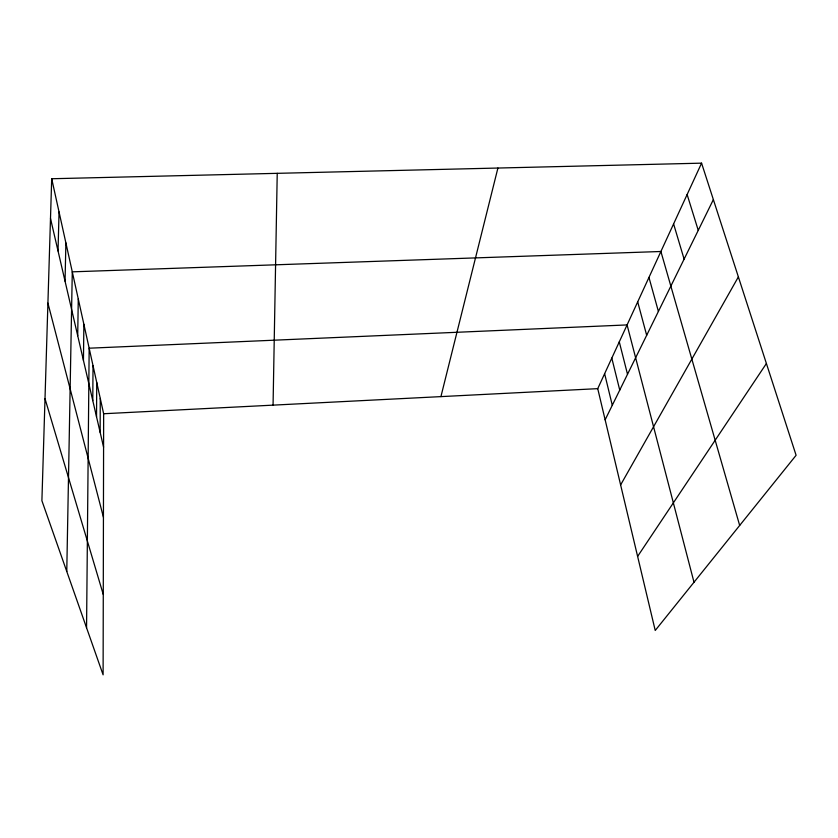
<?xml version="1.0" encoding="UTF-8"?>
<svg xmlns="http://www.w3.org/2000/svg" width="838" height="838" viewBox="0 0 838 838"><rect width="100%" height="100%" fill="white"/><g stroke="black" fill="none" stroke-linecap="round" stroke-linejoin="round"><path stroke-width="1.26" d="M51.705 178.745L103.65 413.742L103.105 674.841L41.9 500.705L51.705 178.745L701.574 163.159L796.1 455.285L655.222 630.469L597.735 388.654L701.574 163.159M100.141 432.335L100.267 398.417M96.538 416.832L96.726 382.421M92.777 400.606L93.028 365.693M86.555 627.746L89.163 348.199L627.086 324.924L694 582.253M83.444 360.424L83.884 324.316M77.714 335.724L78.269 298.915M273.062 405.131L277.231 173.33M66.768 571.464L72.288 271.837L660.899 251.494L739.671 525.457M65.05 281.159L65.888 242.915M58.032 250.939L59.048 211.962M440.924 396.615L497.908 168.04M605.141 419.796L713.368 199.601M620.623 484.919L738.383 276.896M637.613 556.401L766.403 363.514M103.65 413.742L597.735 388.654M687.129 194.531L698.253 230.356M673.595 223.914L684.112 259.131M45.011 398.679L103.273 594.488M648.958 277.43L658.396 311.443M637.697 301.858L646.674 335.294M47.913 303.126L103.441 517.256M619.282 341.873L627.515 374.282M611.803 358.109L619.743 390.099M604.627 373.696L612.285 405.257M50.49 218.467L103.587 447.167"/></g></svg>
